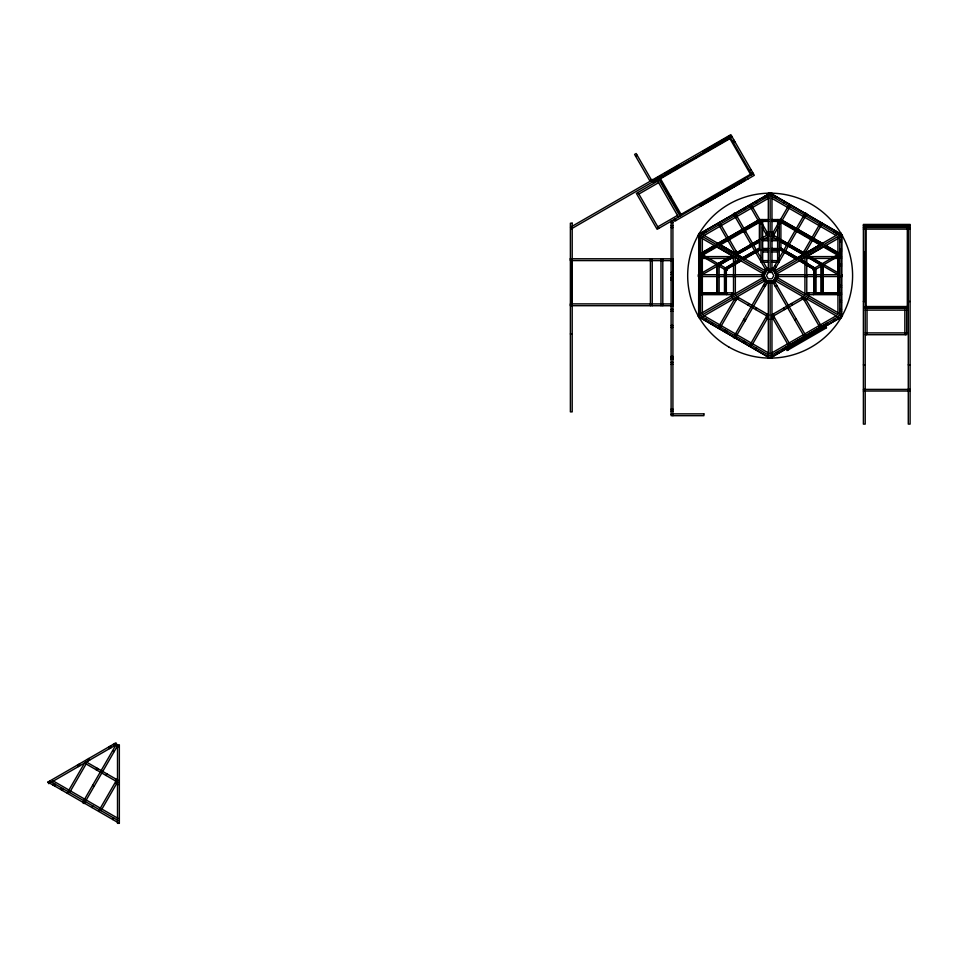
<?xml version="1.0" encoding="UTF-8"?>
<svg xmlns="http://www.w3.org/2000/svg" width="958" height="958" viewBox="0 0 958 958"><rect width="100%" height="100%" fill="white"/><g stroke="black" fill="none" stroke-linecap="round" stroke-linejoin="round"><path stroke-width="1.44" d="M570.381 260.588L570.381 258.768L572.022 258.756L572.022 305.698M570.381 303.878L570.381 305.698L672.923 305.746L672.923 303.925L571.866 303.878M768.651 219.813L759.383 219.813L759.383 220.771L761.023 220.771L761.023 219.813M777.621 219.813L777.621 220.771L779.261 220.771L779.261 219.813M841.447 315.577L841.663 234.59L770.352 193.169L698.837 234.219L698.621 316.679L768.651 357.358M48.81 782.626L49.72 781.045M52.786 784.913L53.696 783.345M54.462 785.883L55.372 784.303M60.605 789.428L61.516 787.847M62.27 790.398L63.18 788.817M68.042 791.619L84.543 763.047L118.349 782.566M67.335 793.32L68.246 791.739M69.623 792.529L86.124 763.957M95.968 769.645L96.878 768.065M97.153 770.328L98.063 768.747M106.087 775.489L106.997 773.908M91.992 807.558L92.902 805.977M115.391 780.866L116.301 779.285M99.44 809.75L115.942 781.177M98.722 811.438L99.632 809.869M101.021 810.66L117.511 782.087M112.781 819.557L113.691 817.976M700.753 255.57L701.567 254.145M726.523 270.455L727.35 269.03M774.112 197.54L775.022 195.959M705.268 320.667L706.178 319.086M775.788 198.51L776.699 196.929M711.399 324.211L712.309 322.63M783.608 203.024L784.518 201.443M718.847 326.403L735.337 297.83L768.316 316.87L751.814 345.443M778.423 223.214L771.968 234.399L778.004 237.883M780.566 219.49L788.458 205.826M718.129 328.091L719.039 326.522M788.662 205.934L789.572 204.353M719.314 328.786L720.224 327.205M720.428 327.313L736.918 298.74M773.537 235.309L778.567 226.615M780.004 224.124L790.039 206.736M737.468 299.052L738.379 297.471M773.178 237.201L774.088 235.62M724.368 331.696L725.278 330.115M726.044 332.666L726.954 331.085M763.251 273.246L761.885 275.641L766.017 282.79L768.771 282.79M764.64 270.863L766.005 268.479L768.771 268.479M782.482 242.578L783.393 240.997M747.959 305.111L748.869 303.53M783.668 243.26L784.578 241.679M734.546 335.468L765.945 281.077M772.759 269.282L804.157 214.891M767.526 281.987L734.99 338.342L733.409 337.432M774.339 270.192L806.875 213.838L805.295 212.927M755.706 309.59L756.616 308.009M742.797 342.341L743.707 340.761M744.474 343.299L745.384 341.731M771.633 250.313L780.902 250.313L795.954 258.995L780.902 249.978M766.196 315.637L767.107 314.056M801.906 253.786L802.816 252.205M750.246 344.533L766.735 315.96M803.355 252.529L819.856 223.956M749.527 346.221L750.437 344.641M799.343 260.624L813.126 268.923L799.343 260.624L823.617 246.649M803.295 254.6L780.902 241.991M821.234 224.747L822.156 223.166M821.437 224.867L804.936 253.439L780.243 239.177M820.335 264.755L806.54 256.469L820.623 264.6M806.396 256.708L808.109 255.558L838.118 272.802M755.766 349.826L756.676 348.245M837.975 254.577L824.179 246.278M824.036 246.529L825.748 245.38L839.831 253.511M834.107 232.183L835.017 230.603M835.783 233.141L836.693 231.561M806.373 335.444L825.604 324.307L806.444 335.551M805.163 336.294L784.578 348.053L805.091 336.174L805.846 337.479M785.332 349.347L826.359 325.612M635.585 156.154L637.166 155.244M652.757 180.415L661.679 175.266M664.05 173.889L673.163 168.632M674.097 168.093L679.545 164.956M704.872 150.322L703.196 151.292L704.118 152.873L730.906 137.401M705.759 149.819L709.902 147.424M712.129 146.131L716.177 143.796M717.231 143.185L729.996 135.82M731.744 136.24L571.471 228.77L570.561 227.19L730.834 134.659L754.305 175.314L674.767 221.226L673.857 219.645M730.271 137.341L659.188 178.38L680.731 215.682M671.522 171.686L653.667 181.996L652.159 179.397L650.973 180.08L652.182 182.164M674.073 170.213L677.905 167.997M659.667 179.218L729.924 138.647M638.878 194.055L658.613 182.667M732.463 141.125L734.032 140.215M733.421 142.802L735.002 141.88M669.546 196.318L670.372 195.839M670.372 197.743L671.199 197.264M749.515 170.668L751.096 169.758M657.787 226.818L677.522 215.43M751.132 173.458L752.701 172.548M681.078 214.376L750.497 174.296M753.383 173.733L657.128 229.309L636.387 193.396L659.284 180.176L680.012 216.089M702.885 203.419L722.128 192.307M722.524 192.079L725.086 190.594M727.649 189.121L743.049 180.236L743.504 181.014M722.583 193.097L702.058 204.952L701.603 204.162M722.979 192.869L742.222 181.757M701.951 205.323L744.031 181.026M734.99 212.927L733.409 213.838L765.945 270.192M769.226 357.597L698.705 316.882L698.705 234.387L770.136 193.145L841.579 234.387L841.579 315.829M701.711 234.758L768.951 195.935M703.507 235.824L768.975 198.019M700.454 253.511L714.536 245.38L730.882 254.816M702.31 254.577L716.249 246.529L714.668 245.619L700.741 253.666L699.927 255.091L726.739 270.575L727.565 269.15L700.202 253.367M759.383 219.813L717.781 243.5L759.383 219.478L759.383 250.313L744.33 258.995L717.015 243.069L742.893 258.013M703.364 252.852L712.98 247.296M723.757 241.081L731.385 236.674M740.295 231.525L742.845 230.064M751.755 224.914L759.383 220.508M703.304 253.666L716.249 246.529M759.383 221.298L719.338 244.41L759.383 221.621M702.166 255.439L717.027 246.865M720.308 244.961L759.383 222.4M744.091 232.339L745.671 231.429M733.852 252.194L736.007 250.948M765.825 233.728L769.058 231.86M702.166 272.802L730.81 256.265M734.511 253.918L760.041 239.177M762.281 237.883L769.154 233.92M718.093 263.69L732.175 255.558L733.888 256.708L719.949 264.755M759.383 239.847L735.421 253.69L759.383 240.183M718.38 263.857L732.307 255.81M702.166 274.695L733.888 256.708M736.63 254.804L759.383 241.656M762.161 240.063L769.13 236.039M759.383 241.991L736.989 254.6M759.383 248.17L742.618 257.846L759.383 248.493M740.941 260.624L727.146 268.923L741.085 260.875L733.397 256.277M745.456 258.025L759.383 249.978M762.412 276.551L763.981 275.641L767.059 270.3L767.059 268.479M774.794 269.39L773.226 270.3L767.059 270.3L765.49 269.39M764.616 276.718L697.795 315.302L699.615 318.463L766.436 279.88M773.848 271.389L840.669 232.806L842.489 235.967L775.669 274.551M797.391 258.013L802.565 255.02M805.151 253.523L823.257 243.069L795.954 258.995M698.705 316.882L765.526 278.299M774.759 272.97L841.579 234.387M765.49 281.88L767.059 280.969L773.226 280.969L774.794 281.88M777.884 274.73L776.303 275.641L773.226 280.969L773.226 282.79M771.334 283.209L776.112 280.454M775.273 286.358L776.854 285.448M771.43 315.074L803.654 296.465M771.214 319.397L774.459 317.529M804.277 300.321L807.51 298.453M794.613 319.84L796.194 318.93M771.31 353.239L803.451 334.689M804.624 334.007L836.106 315.829M771.43 355.274L838.466 316.571M771.418 357.382L841.579 316.882L774.759 278.299M786.398 349.371L825.868 326.582M47.9 782.099L115.918 742.821L116.828 744.402L48.81 783.68L47.9 782.099L119.343 823.341L119.343 744.797L117.511 744.797L117.511 823.341L119.343 823.341M771.202 357.358L786.53 348.568M824.838 326.582L841.447 317.05M759.383 219.562L768.651 219.562M771.633 219.562L780.902 219.562M771.633 219.813L780.902 219.813L822.503 243.5L780.902 219.478L780.902 250.313M759.383 219.825L761.023 219.825M777.621 219.825L779.261 219.825M762.664 221.142L768.651 221.202M771.633 221.202L777.621 221.142M762.664 221.394L768.651 221.394M771.633 221.394L777.621 221.394M671.103 222.448L672.923 222.448M863.386 225.393L910.1 225.393M671.103 225.669L672.923 225.669M865.206 226.351L908.28 226.351M863.386 227.465L910.1 227.465M671.103 227.597L672.923 227.597M863.386 229.106L910.1 229.106M762.664 239.069L768.651 239.069M771.633 239.069L777.621 239.069M839.759 240.027L841.579 240.027M762.664 240.709L768.651 240.709M771.633 240.709L777.621 240.709M839.759 241.967L841.579 241.967M762.664 248.481L768.651 248.481M771.633 248.481L777.621 248.481M762.664 248.721L768.651 248.721M771.633 248.721L777.621 248.721M839.759 249.056L841.579 249.056M759.383 250.062L761.023 250.062M779.261 250.062L780.902 250.062M759.383 250.313L768.651 250.313M839.759 250.984L841.579 250.984M762.664 251.954L768.651 251.954M771.633 251.954L777.621 251.954M701.963 256.6L733.517 256.6L733.517 294.669L700.526 294.669M838.322 256.6L806.768 256.6L806.768 294.669L839.759 294.669M839.759 256.828L841.579 256.828M839.759 258.193L841.579 258.193M701.963 258.421L733.517 258.421M806.768 258.421L838.322 258.421M570.381 258.768L672.468 258.816L672.456 260.636L571.854 260.588M671.103 258.804L672.923 258.804L672.923 305.746M762.664 260.624L768.651 260.624M771.633 260.624L777.621 260.624M768.651 262.264L761.023 262.264L761.023 219.562M771.633 262.264L779.261 262.264L779.261 219.562M839.759 264.025L841.579 264.025M839.759 265.965L841.579 265.965M771.513 268.479L774.28 268.479L775.657 270.863M768.316 271.689L771.968 271.689M671.103 272.431L672.923 272.431M671.103 274.371L672.923 274.371M701.22 274.718L763.334 274.718M776.95 274.718L838.262 274.718M701.22 276.539L763.334 276.539M776.95 276.539L842.022 276.539L842.022 274.718M671.103 277.592L672.923 277.592M671.103 278.958L672.923 278.958M671.103 280.323L672.923 280.323M771.513 282.79L774.28 282.79L778.411 275.641L777.034 273.246M839.759 285.304L841.579 285.304M839.759 287.244L841.579 287.244M701.963 292.849L733.517 292.849M806.768 292.849L838.322 292.849M700.238 293.028L726.679 293.028L726.679 294.669M840.034 293.028L813.605 293.028L813.605 294.669M839.759 293.076L841.579 293.076M839.759 294.441L841.579 294.441M839.759 300.285L841.579 300.285M863.386 301.507L865.206 301.507M908.28 301.507L910.1 301.507M839.759 302.213L841.579 302.213M865.206 306.524L908.28 306.524M865.206 307.47L908.28 307.47M865.206 308.296L906.687 308.296L906.687 334.725L865.206 334.725M671.103 309.326L672.923 309.326L671.103 311.266L672.923 311.266M839.759 309.302L841.579 309.302M865.206 310.117L906.687 310.117M839.759 311.23L841.579 311.23M672.923 325.492L671.103 325.492L672.923 327.432L671.103 327.432M865.206 332.905L906.687 332.905M570.381 333.947L572.201 333.947M671.103 356.436L672.923 356.436M671.103 357.801L672.923 357.801M671.103 359.166L672.923 359.166M671.103 362.387L672.923 362.387M671.103 364.327L672.923 364.327M863.386 364.854L865.206 364.854M908.28 364.854L910.1 364.854M863.386 389.391L910.1 389.391M863.386 391.032L910.1 391.032M671.103 409.162L672.923 409.162M671.103 411.09L672.923 411.09M672.923 413.856L703.914 413.856M671.103 414.311L672.923 414.311M117.511 746.186L119.343 746.186M117.511 746.641L119.343 746.641M771.322 195.935L838.466 234.698M771.968 198.402L836.106 235.44M825.604 245.619L839.543 253.666M785.991 223.453L793.619 227.86M802.529 232.998L805.079 234.471M813.977 239.608L821.617 244.015M782.183 222.04L820.802 244.661L780.902 221.621M825.461 247.02L838.262 254.409M780.902 222.4L819.976 244.961M823.257 246.865L838.118 255.439M771.214 231.86L774.459 233.728M804.277 250.948L807.51 252.816M780.902 239.763L804.936 253.642L780.902 240.183M807.965 255.81L821.904 263.857M771.43 236.195L778.124 240.063M780.902 241.656L802.361 254.05M822.982 265.953L838.118 274.695M780.902 248.17L797.655 257.846L780.902 248.493M774.591 266.096L776.172 267.007M777.884 276.551L776.303 275.641L773.226 270.3L773.226 268.479M766.436 271.389L699.615 232.806L697.795 235.967L764.616 274.551M775.669 276.718L842.489 315.302L840.669 318.463L773.848 279.88M698.705 234.387L765.526 272.97M762.412 274.73L763.981 275.641L767.059 280.969L767.059 282.79M764.185 280.454L768.951 283.209M764.113 284.263L765.682 285.173M763.418 285.448L764.999 286.358M736.63 296.465L768.855 315.074M732.774 298.453L736.007 300.321M766.903 318.152L769.058 319.397M744.091 318.93L745.671 319.84M743.408 320.116L744.989 321.026M703.507 315.445L768.975 353.239M701.819 316.571L768.855 355.274M112.625 750.665L114.206 751.575M85.549 761.526L118.325 780.447M116.11 783.381L118.265 784.626M92.603 785.332L94.183 786.243M52.714 780.662L69.156 790.158M70.341 790.841L118.181 818.467M50.906 781.728L118.157 820.551M839.855 253.487L840.681 254.912M839.028 253.966L839.855 255.379M812.935 269.03L813.749 270.455M765.25 195.959L766.16 197.54M730.164 137.15L751.814 174.643M729.445 137.82L750.976 175.122M763.574 196.929L764.496 198.51M833.58 319.385L834.43 321.002M747.18 177.314L748.102 178.895M744.39 178.918L745.3 180.499M826.85 323.277L827.76 324.858M743.204 179.613L744.126 181.182M755.766 201.443L756.676 203.024M825.592 326.103L826.55 327.768L787.081 350.556L785.44 347.706M825.042 327.061L825.724 328.247M751.814 205.826L759.706 219.49M761.861 223.214L768.316 234.399M821.437 326.403L804.936 297.83L771.968 316.87L788.458 345.443M750.246 206.736L760.281 224.124M762.436 227.86L766.735 235.309M803.355 298.74L819.856 327.313M801.906 297.471L802.816 299.052M744.474 207.958L745.384 209.539M756.892 240.997L757.802 242.578M791.416 303.53L792.326 305.111M736.127 214.891L760.868 257.75M762.281 260.181L767.526 269.282M774.339 281.077L805.738 335.468M772.759 281.987L804.157 336.378M783.668 308.009L784.578 309.59M695.448 157.459L695.927 158.286M773.178 314.056L774.088 315.637M720.428 223.956L736.918 252.529M773.537 315.96L790.039 344.533M718.847 224.867L735.337 253.439M787.225 348.892L787.907 350.077M701.136 203.898L702.046 205.479M699.951 204.581L700.861 206.162M783.045 348.568L783.955 350.149M778.052 351.454L778.902 353.071M776.375 352.412L777.225 354.029M705.268 230.603L706.178 232.183M703.591 231.561L704.501 233.141M660.026 177.901L681.557 215.203M657.703 181.086L678.432 216.999M675.043 218.963L675.953 220.544M651.668 180.355L636.172 153.519L634.591 154.43L650.087 181.278M637.968 192.486L658.697 228.399M114.721 743.516L115.631 745.096M114.325 743.743L115.235 745.324M113.14 744.438L114.05 746.007M110.35 746.043L111.26 747.623M108.673 747.012L109.583 748.593M88.807 758.485L89.717 760.053M87.13 759.443L88.052 761.023M79.191 764.041L80.101 765.61M77.514 764.999L78.424 766.58M908.28 225.393L908.28 424.107L910.1 424.107L910.1 224.435L863.386 224.435L863.386 424.107L865.206 424.107L865.206 225.393M907.322 226.351L907.322 306.524M905.31 332.905L905.31 334.725M904.855 310.117L904.855 332.905M867.026 310.117L867.026 332.905M866.571 332.905L866.571 334.725M866.164 226.351L866.164 306.524M864.751 251.691L864.751 275.389M864.751 275.844L864.751 299.543M839.759 235.44L839.759 314.464M838.478 256.181L838.478 293.028M838.19 256.349L838.19 293.028M838.118 256.469L838.118 293.028M837.939 237.835L837.939 253.822M837.939 257.51L837.939 274.168M837.939 276.311L837.939 313.434M823.078 264.121L823.078 265.079M823.078 266.013L823.078 293.028M823.006 265.115L823.006 293.028M822.718 265.27L822.718 293.028M821.437 266.013L821.437 293.028M821.162 266.18L821.162 293.028M815.797 269.27L815.797 293.028M815.521 269.438L815.521 293.028M814.228 270.18L814.228 293.028M813.953 270.336L813.953 293.028M808.588 292.849L808.588 296.585M804.936 256.708L804.936 294.238M777.621 219.562L777.621 262.264M771.968 270.3L771.968 193.145L768.316 193.145L768.316 270.3M771.968 280.969L771.968 358.124L768.316 358.124L768.316 280.969M770.136 193.145L770.136 270.3M770.136 280.969L770.136 358.124M762.987 272.886L762.987 278.395M762.664 219.562L762.664 262.264M735.337 256.708L735.337 294.238M731.696 292.849L731.696 296.585M726.332 270.336L726.332 293.028M726.044 270.18L726.044 293.028M724.763 269.438L724.763 293.028M724.476 269.27L724.476 293.028M719.123 266.18L719.123 293.028M717.554 265.27L717.554 293.028M717.279 265.115L717.279 293.028M717.207 266.013L717.207 293.028M703.855 413.856L703.914 415.688L671.103 415.688L671.103 221.07L672.923 221.07L672.923 415.688M702.346 237.835L702.346 253.822M702.346 257.51L702.346 313.434M702.094 256.349L702.094 293.028M701.807 256.181L701.807 293.028M700.526 236.806L700.526 314.464M698.262 274.718L698.262 276.539M662.804 305.734L662.804 258.792L660.984 258.792L660.984 305.734M652.23 305.734L652.23 258.792L650.41 258.792L650.41 305.734M115.882 745.013L82.616 802.648L84.184 803.558L117.463 745.923L115.882 745.013M768.304 272.443L766.46 275.641L768.304 278.826L771.98 278.826L773.825 275.641L771.98 272.443L768.304 272.443M800.9 259.726L814.695 268.012L800.9 259.726M739.372 259.726L725.589 268.012L739.372 259.726M840.07 253.367L812.719 269.15L813.546 270.575L840.896 254.78L840.07 253.367M572.201 223.202L570.381 223.202L570.381 411.88L572.201 411.88L572.201 223.202M728.727 346.94A82.46 82.46 0 0 0 852.596 275.844A82.46 82.46 0 0 0 729.098 204.114A82.46 82.46 0 0 0 728.727 346.94"/></g></svg>
